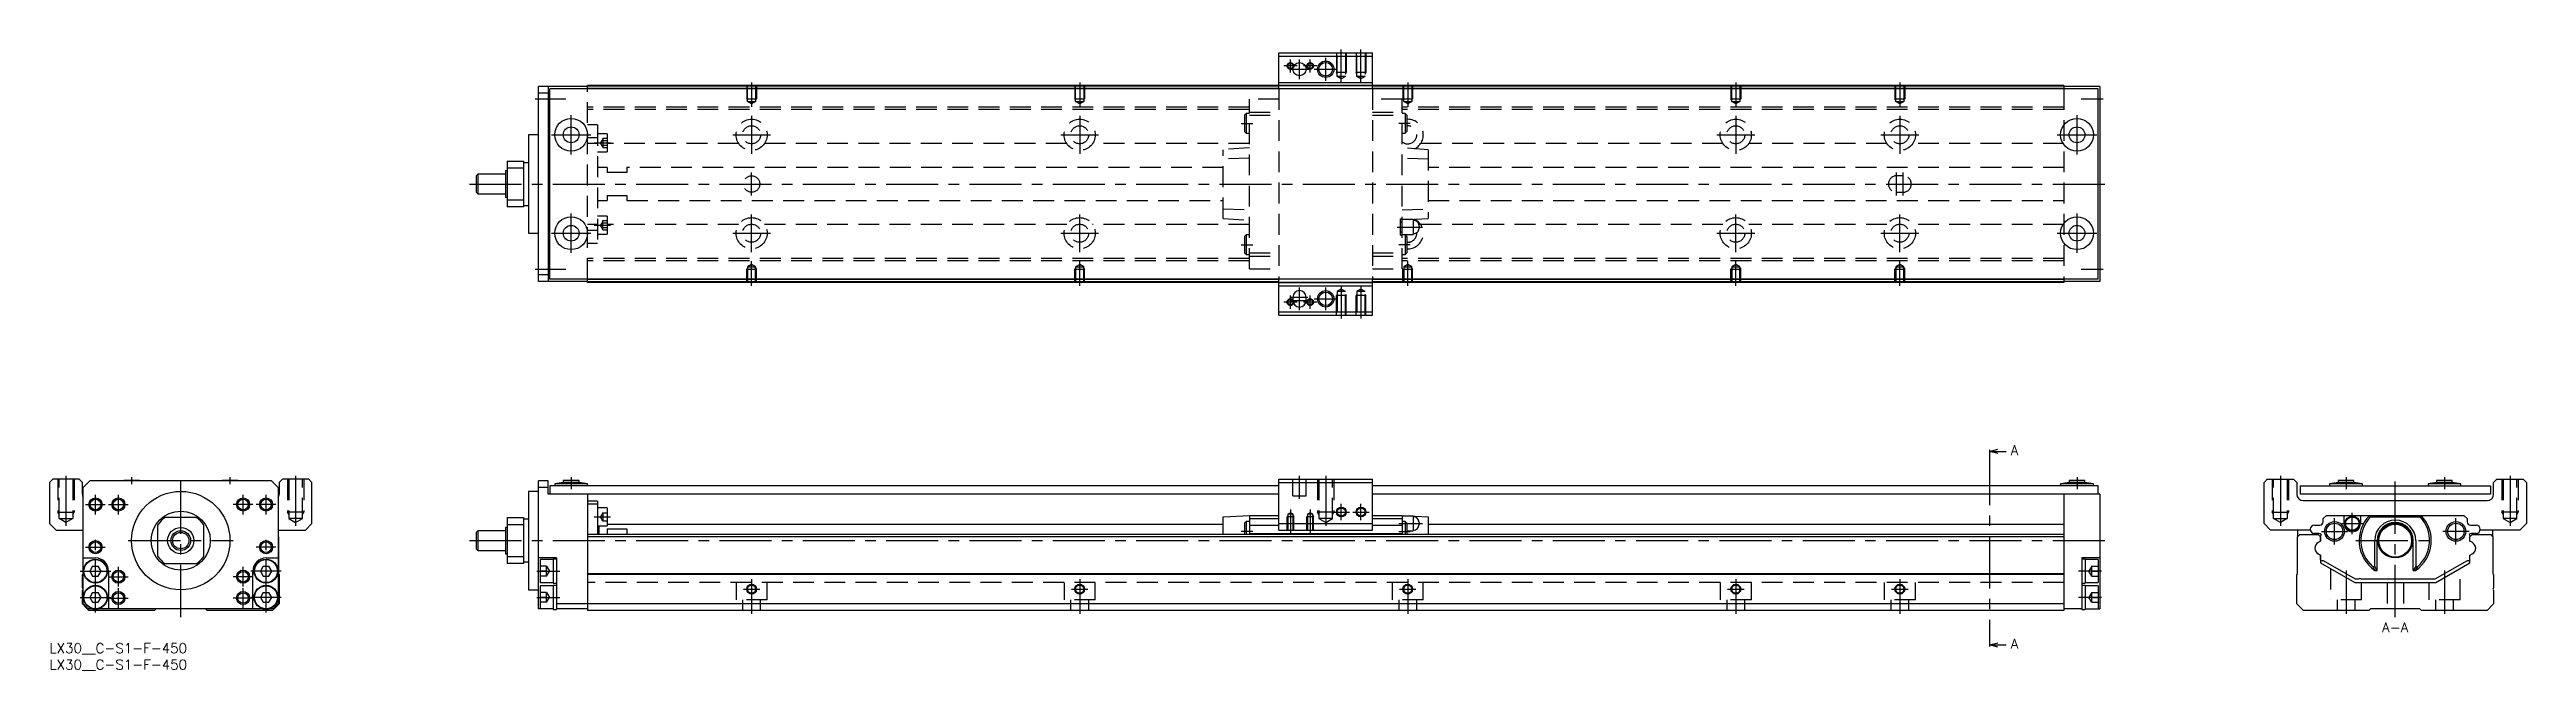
# Model space of a CAD drawing. Extents: x 0 to 755, y -8 to 181.
import ezdxf

# ---------------------------------------------------------------- set-up
doc = ezdxf.new("R2010")
doc.units = 0
doc.header["$LTSCALE"] = 0.5
doc.linetypes.add('CENTER', pattern=[50.8, 31.75, -6.35, 6.35, -6.35])
doc.linetypes.add('DASHED', pattern=[19.05, 12.7, -6.35])
for name, color, linetype in [('MSM_CENTER', 1, 'CENTER'), ('MSM_CONTINUOUS', 7, 'CONTINUOUS'), ('MSM_DASHED', 4, 'DASHED'), ('MSM_NARROW', 5, 'CONTINUOUS'), ('MSM_PART_NUMBER', 7, 'CONTINUOUS')]:
    doc.layers.add(name, color=color, linetype=linetype)
doc.styles.get("Standard").update_dxf_attribs({"font": 'txt.shx', "height": 3, "bigfont": 'bigfont.shx'})

# ---------------------------------------------------------------- blocks, each defined once
blk = doc.blocks.new('*U2')
at = {"layer": 'MSM_PART_NUMBER'}
blk.add_text('LX30__C-S1-F-450', height=3, dxfattribs=at).set_placement((0, -3))
blk = doc.blocks.new('*U3')
at = {"layer": 'MSM_PART_NUMBER'}
blk.add_text('LX30__C-S1-F-450', height=3, dxfattribs=at).set_placement((0, -8))

msp = doc.modelspace()

# ---------------------------------------------------------------- linework, layer by layer
at = {"layer": 'MSM_CENTER'}
for p, q in [((380.25, 176), (376.25, 176)), ((378, 175), (384, 175)), ((378.25, 174), (378.25, 178)), ((381, 172), (381, 178)), ((386.25, 176), (382.25, 176)), ((384.25, 174), (384.25, 178)), ((385.5, 175), (392.5, 175)), ((389, 171.5), (389, 178.5)), ((393.75, 171.09), (393.75, 181)), ((399.75, 171.09), (399.75, 181)), ((214, 171), (214, 163.49)), ((314, 171), (314, 163.49)), ((414, 171), (414, 163.49)), ((514, 171), (514, 163.49)), ((564, 171), (564, 163.49)), ((148, 166), (157.4, 166)), ((159, 149), (159, 161)), ((214, 160.75), (214, 149.25)), ((314, 160.75), (314, 149.25)), ((514, 160.75), (514, 149.25)), ((564, 160.75), (564, 149.25)), ((618, 149), (618, 161)), ((619.25, 166), (626, 166)), ((153, 155), (165, 155)), ((166, 152.55), (171, 152.55)), ((208.25, 155), (219.75, 155)), ((308.25, 155), (319.75, 155)), ((363.25, 158.5), (366.75, 158.5)), ((414.75, 158.5), (411.25, 158.5)), ((508.25, 155), (519.75, 155)), ((558.25, 155), (569.75, 155)), ((612, 155), (624, 155)), ((214, 136.5), (214, 143.5)), ((563, 136.5), (563, 143.5)), ((565, 136.5), (565, 143.5)), ((128, 140), (627, 140)), ((159, 119), (159, 131)), ((214, 119.25), (214, 130.75)), ((314, 119.25), (314, 130.75)), ((514, 119.25), (514, 130.75)), ((564, 119.25), (564, 130.75)), ((618, 119), (618, 131)), ((153, 125), (165, 125)), ((166, 127.44), (171, 127.44)), ((208.25, 125), (219.75, 125)), ((308.25, 125), (319.75, 125)), ((363.25, 121.5), (366.75, 121.5)), ((410.75, 126.9), (418.45, 126.9)), ((414.75, 121.5), (411.25, 121.5)), ((508.25, 125), (519.75, 125)), ((558.25, 125), (569.75, 125)), ((612, 125), (624, 125)), ((148, 114), (157.4, 114)), ((214, 109), (214, 116.51)), ((314, 109), (314, 116.51)), ((414, 109), (414, 116.51)), ((514, 109), (514, 116.51)), ((564, 109), (564, 116.51)), ((619.25, 114), (626, 114)), ((378.25, 102), (378.25, 106)), ((381, 101.5), (381, 108.5)), ((384.25, 102), (384.25, 106)), ((389, 101.5), (389, 108.5)), ((393.75, 108.91), (393.75, 99)), ((399.75, 108.91), (399.75, 99)), ((380.25, 104), (376.25, 104)), ((378.5, 105.5), (383.5, 105.5)), ((378.5, 104.5), (383.5, 104.5)), ((386.25, 104), (382.25, 104)), ((385.5, 105), (392.5, 105)), ((591.37, 58), (591.37, 0)), ((5, 51), (5, 35.81)), ((25, 50.6), (25, 48.5)), ((40, 8), (40, 51.5)), ((55, 50.6), (55, 48.5)), ((75, 51), (75, 35.81)), ((159, 50.6), (159, 47)), ((381, 44), (381, 51)), ((389, 51), (389, 35.81)), ((618, 50.6), (618, 47)), ((680, 51), (680, 35.81)), ((700, 50.6), (700, 47)), ((715, 8), (715, 51.5)), ((730, 50.6), (730, 47)), ((750, 51), (750, 35.81)), ((11, 42.3), (17, 42.3)), ((14, 39.3), (14, 45.3)), ((18, 42.3), (24, 42.3)), ((21, 39.3), (21, 45.3)), ((62, 42.3), (56, 42.3)), ((59, 39.3), (59, 45.3)), ((69, 42.3), (63, 42.3)), ((66, 39.3), (66, 45.3)), ((166, 38.55), (171, 38.55)), ((378.25, 40.76), (378.25, 33.5)), ((384.25, 40.76), (384.25, 33.5)), ((391.25, 40), (396.25, 40)), ((393.75, 37.5), (393.75, 42.5)), ((397.25, 40), (402.25, 40)), ((399.75, 37.5), (399.75, 42.5)), ((696.5, 30.1), (696.5, 38.1)), ((701.9, 33.25), (701.9, 39.75)), ((733.5, 30.1), (733.5, 38.1)), ((14, 9.35), (14, 32.3)), ((24, 31.3), (56, 31.3)), ((66, 9.35), (66, 32.3)), ((128, 31.3), (627, 31.3)), ((366.75, 34.1), (363.25, 34.1)), ((411.25, 36.5), (418.45, 36.5)), ((411.25, 34.1), (414.75, 34.1)), ((692.5, 34.1), (700.5, 34.1)), ((698.65, 36.5), (705.15, 36.5)), ((703, 31.3), (727, 31.3)), ((737.5, 34.1), (729.5, 34.1)), ((11, 29.3), (17, 29.3)), ((21, 17.3), (21, 23.3)), ((59, 17.3), (59, 23.3)), ((69, 29.3), (63, 29.3)), ((9.35, 22), (18.65, 22)), ((18, 20.3), (24, 20.3)), ((21, 10.8), (21, 16.8)), ((62, 20.3), (56, 20.3)), ((59, 10.8), (59, 16.8)), ((70.65, 22), (61.35, 22)), ((148.5, 22), (155.5, 22)), ((211.5, 16.5), (216.5, 16.5)), ((214, 19.5), (214, 9)), ((311.5, 16.5), (316.5, 16.5)), ((314, 19.5), (314, 9)), ((411.5, 16.5), (416.5, 16.5)), ((414, 19.5), (414, 9)), ((511.5, 16.5), (516.5, 16.5)), ((514, 19.5), (514, 9)), ((561.5, 16.5), (566.5, 16.5)), ((564, 19.5), (564, 9)), ((625.5, 22), (618.5, 22)), ((700, 22.18), (700, 9)), ((730, 22.18), (730, 9)), ((9.35, 14), (18.65, 14)), ((18, 13.8), (24, 13.8)), ((62, 13.8), (56, 13.8)), ((70.65, 14), (61.35, 14)), ((148.5, 14), (155.5, 14)), ((625.5, 14), (618.5, 14))]:
    msp.add_line(p, q, dxfattribs=at)
at = {"layer": 'MSM_CONTINUOUS'}
for p, q in [((374.75, 169), (374.75, 180)), ((374.75, 180), (403.25, 180)), ((374.75, 179), (403.25, 179)), ((403.25, 169), (403.25, 180)), ((164, 169.7), (149, 169.7)), ((149, 110.3), (149, 169.7)), ((152, 167.7), (149, 167.7)), ((152, 169.7), (152, 110.3)), ((152.5, 111), (152.5, 169)), ((624.5, 169), (152.5, 169)), ((614, 170), (164, 170)), ((164, 169), (164, 170)), ((374.75, 169.8), (164, 169.8)), ((374.75, 169.1), (164, 169.1)), ((374.75, 171), (403.25, 171)), ((374.75, 170), (403.25, 170)), ((614, 169.8), (403.25, 169.8)), ((614, 169.1), (403.25, 169.1)), ((614, 170), (614, 169)), ((625, 169.7), (614, 169.7)), ((624.5, 111), (624.5, 169)), ((625, 169.7), (625, 110.3)), ((146, 155), (146, 125)), ((149, 155), (146, 155)), ((139, 144), (139, 136)), ((139.5, 144), (139, 144)), ((139.5, 147), (144.5, 147)), ((139.5, 147), (139.5, 133)), ((144.5, 144.82), (139.5, 144.82)), ((144.5, 147), (144.5, 133)), ((146, 146.5), (144.5, 146.5)), ((130.5, 143), (130, 142.5)), ((130, 142.5), (130, 137.5)), ((130, 137.5), (130.5, 137)), ((130.5, 143), (130.5, 137)), ((139, 143), (130.5, 143)), ((130.5, 137), (139, 137)), ((139, 136), (139.5, 136)), ((139.5, 135.18), (144.5, 135.18)), ((144.5, 133), (139.5, 133)), ((144.5, 133.5), (146, 133.5)), ((146, 125), (149, 125)), ((152, 112.3), (149, 112.3)), ((164, 110.3), (149, 110.3)), ((624.5, 111), (152.5, 111)), ((164, 110), (164, 111)), ((374.75, 110.9), (164, 110.9)), ((374.75, 110.2), (164, 110.2)), ((614, 110), (164, 110)), ((374.75, 100), (374.75, 111)), ((374.75, 110), (403.25, 110)), ((374.75, 109), (403.25, 109)), ((403.25, 100), (403.25, 111)), ((614, 110.9), (403.25, 110.9)), ((614, 110.2), (403.25, 110.2)), ((614, 111), (614, 110)), ((625, 110.3), (614, 110.3)), ((374.75, 101), (403.25, 101)), ((374.75, 100), (403.25, 100)), ((379, 105.5), (379, 104.5)), ((383, 104.5), (383, 105.5)), ((591.37, 58.5), (593.87, 59.17)), ((591.37, 59), (591.37, 58)), ((593.87, 57.83), (591.37, 58.5)), ((591.37, 58.5), (596.38, 58.5)), ((1, 50), (0, 49)), ((0, 49), (0, 36.5)), ((9, 50), (1, 50)), ((10, 49), (9, 50)), ((10, 45.5), (10, 49)), ((12.3, 49.5), (10.3, 47.5)), ((10.3, 12), (10.3, 47.5)), ((67.7, 49.5), (12.3, 49.5)), ((22.6, 49.6), (22.6, 49.5)), ((27.4, 49.6), (22.6, 49.6)), ((27.4, 49.5), (27.4, 49.6)), ((52.6, 49.6), (52.6, 49.5)), ((57.4, 49.6), (52.6, 49.6)), ((57.4, 49.5), (57.4, 49.6)), ((69.7, 47.5), (67.7, 49.5)), ((69.7, 47.5), (69.7, 12)), ((71, 50), (70, 49)), ((70, 49), (70, 45.5)), ((79, 50), (71, 50)), ((80, 49), (79, 50)), ((80, 36.5), (80, 49)), ((149, 46.3), (146, 46.3)), ((146, 46.3), (146, 16.3)), ((149, 10.5), (149, 49.5)), ((152, 49.5), (149, 49.5)), ((152, 47.5), (149, 47.5)), ((152, 45.5), (152, 49.5)), ((374.75, 45.5), (152, 45.5)), ((152.5, 48), (152.5, 45.5)), ((374.75, 48), (152.5, 48)), ((156.6, 49), (154, 48.6)), ((154, 48.6), (154, 48)), ((164, 48.6), (154, 48.6)), ((156.6, 49.6), (156.6, 49)), ((161.4, 49.6), (156.6, 49.6)), ((161.4, 49), (156.6, 49)), ((161.4, 49), (161.4, 49.6)), ((164, 48.6), (161.4, 49)), ((164, 48), (164, 48.6)), ((164, 45.5), (164, 10)), ((374.75, 50), (403.25, 50)), ((374.75, 34.5), (374.75, 50)), ((374.75, 49), (403.25, 49)), ((403.25, 34.5), (403.25, 50)), ((624.5, 48), (403.25, 48)), ((625, 45.5), (403.25, 45.5)), ((615.6, 49), (613, 48.6)), ((613, 48.6), (613, 48)), ((623, 48.6), (613, 48.6)), ((614, 45.5), (614, 10)), ((615.6, 49.6), (615.6, 49)), ((620.4, 49.6), (615.6, 49.6)), ((620.4, 49), (615.6, 49)), ((620.4, 49), (620.4, 49.6)), ((623, 48.6), (620.4, 49)), ((623, 48), (623, 48.6)), ((624.5, 45.5), (624.5, 48)), ((625, 45.5), (625, 10.5)), ((675, 49), (676, 50)), ((675, 36.5), (675, 49)), ((676, 50), (684, 50)), ((684, 50), (685, 49)), ((685, 49), (685, 45.5)), ((686, 48), (744, 48)), ((686, 48), (686, 45.5)), ((744, 45.5), (686, 45.5)), ((697.6, 49), (695, 48.6)), ((705, 48.6), (695, 48.6)), ((695, 48.6), (695, 48)), ((702.4, 49.6), (697.6, 49.6)), ((697.6, 49.6), (697.6, 49)), ((702.4, 49), (697.6, 49)), ((702.4, 49), (702.4, 49.6)), ((705, 48.6), (702.4, 49)), ((705, 48), (705, 48.6)), ((727.6, 49), (725, 48.6)), ((735, 48.6), (725, 48.6)), ((725, 48.6), (725, 48)), ((732.4, 49.6), (727.6, 49.6)), ((727.6, 49.6), (727.6, 49)), ((732.4, 49), (727.6, 49)), ((732.4, 49), (732.4, 49.6)), ((735, 48.6), (732.4, 49)), ((735, 48), (735, 48.6)), ((744, 48), (744, 45.5)), ((745, 49), (746, 50)), ((745, 45.5), (745, 49)), ((746, 50), (754, 50)), ((754, 50), (755, 49)), ((755, 49), (755, 36.5)), ((44.82, 38.3), (35.18, 38.3)), ((139.5, 38.3), (144.5, 38.3)), ((139.5, 38.3), (139.5, 24.3)), ((144.5, 38.3), (144.5, 24.3)), ((146, 37.8), (144.5, 37.8)), ((167, 43.3), (164, 43.3)), ((167, 42.45), (164, 42.45)), ((167, 43.3), (167, 33.2)), ((170, 41.3), (167, 41.3)), ((170, 41.3), (170, 35.8)), ((357.75, 38.5), (365.75, 39)), ((357.75, 33.2), (357.75, 38.5)), ((365.75, 39), (374.75, 39)), ((365.75, 39), (365.75, 33.2)), ((365.75, 38), (374.75, 38)), ((403.25, 39), (412.25, 39)), ((403.25, 38), (412.25, 38)), ((412.25, 39), (420.25, 38.5)), ((412.25, 39), (412.25, 33.2)), ((415.7, 38.75), (412.25, 38.75)), ((415.7, 38.75), (415.7, 34.25)), ((420.25, 38.5), (420.25, 33.2)), ((687, 43.5), (743, 43.5)), ((693.05, 38), (694.05, 39)), ((693.05, 37), (693.05, 38)), ((694.05, 39), (735.95, 39)), ((699.4, 36.5), (699.4, 39)), ((704.4, 39), (704.4, 36.5)), ((707.14, 39), (707.4, 38.5)), ((707.4, 38.5), (722.6, 38.5)), ((722.6, 38.5), (722.86, 39)), ((735.95, 39), (736.95, 38)), ((736.95, 38), (736.95, 37)), ((0, 36.5), (2, 34.5)), ((2, 34.5), (10.3, 34.5)), ((10.2, 32.5), (10.3, 32.6)), ((10.2, 21.2), (10.2, 32.5)), ((33, 26.48), (33, 36.12)), ((47, 26.48), (47, 36.12)), ((69.7, 34.5), (78, 34.5)), ((69.7, 32.6), (69.8, 32.5)), ((69.8, 32.5), (69.8, 21.2)), ((78, 34.5), (80, 36.5)), ((130.5, 34.3), (130, 33.8)), ((130, 33.8), (130, 28.8)), ((139, 34.3), (130.5, 34.3)), ((130.5, 34.3), (130.5, 28.3)), ((139.5, 35.3), (139, 35.3)), ((139, 35.3), (139, 27.3)), ((144.5, 36.12), (139.5, 36.12)), ((614, 33.2), (164, 33.2)), ((614, 32.5), (164, 32.5)), ((167, 35.8), (170, 35.8)), ((167.5, 33.2), (167.5, 35.8)), ((170, 36.3), (357.75, 36.3)), ((170, 34.87), (176, 34.87)), ((170, 34.87), (170, 33.2)), ((176, 34.87), (176, 33.2)), ((364.75, 37.1), (364.25, 36.6)), ((364.25, 36.6), (364.25, 33.2)), ((365.75, 37.1), (364.75, 37.1)), ((364.75, 37.1), (364.75, 33.2)), ((365.75, 36), (374.75, 36)), ((365.75, 33.5), (412.25, 33.5)), ((374.75, 36.5), (403.25, 36.5)), ((374.75, 34.5), (403.25, 34.5)), ((403.25, 36), (412.25, 36)), ((413.25, 37.1), (412.25, 37.1)), ((413.75, 36.6), (413.25, 37.1)), ((413.25, 37.1), (413.25, 33.2)), ((413.75, 36.6), (413.75, 33.2)), ((413.75, 34.25), (415.7, 34.25)), ((417.45, 36.8), (417.45, 36.2)), ((420.25, 36.3), (614, 36.3)), ((677, 34.5), (675, 36.5)), ((689.13, 34.5), (677, 34.5)), ((685.2, 32.5), (685.9, 33.2)), ((685.2, 21.2), (685.2, 32.5)), ((685.3, 32.6), (685.3, 34.5)), ((685.9, 33.2), (691.55, 33.2)), ((690.35, 36), (692.05, 36)), ((691.75, 33.5), (690.35, 33.5)), ((692.25, 31.15), (691.5, 30.72)), ((691.55, 33.2), (692.25, 32.5)), ((691.6, 30.78), (692.25, 31.15)), ((692.2, 32.55), (692.2, 32.7)), ((692.25, 32.5), (692.2, 32.55)), ((692.25, 31.15), (692.25, 32.5)), ((692.25, 32.5), (692.25, 31.15)), ((708.74, 23.45), (708.74, 31.3)), ((709.5, 22.2), (709.5, 31.3)), ((720.5, 22.2), (720.5, 31.3)), ((721.26, 31.3), (721.26, 23.45)), ((737.75, 32.5), (738.45, 33.2)), ((737.75, 31.15), (737.75, 32.5)), ((738.4, 30.78), (737.75, 31.15)), ((737.8, 32.7), (737.8, 32.55)), ((737.95, 36), (739.65, 36)), ((739.65, 33.5), (738.25, 33.5)), ((738.4, 30.78), (738.49, 30.73)), ((738.45, 33.2), (744.1, 33.2)), ((753, 34.5), (740.87, 34.5)), ((744.1, 33.2), (744.8, 32.5)), ((744.7, 32.6), (744.7, 34.5)), ((744.8, 32.5), (744.8, 21.2)), ((755, 36.5), (753, 34.5)), ((10.3, 26), (14, 26)), ((13.13, 23.5), (12.27, 22)), ((13.13, 23.5), (14.87, 23.5)), ((15.73, 22), (14.87, 23.5)), ((35.18, 24.3), (44.82, 24.3)), ((65.13, 23.5), (64.27, 22)), ((65.13, 23.5), (66.87, 23.5)), ((66, 26), (69.7, 26)), ((67.73, 22), (66.87, 23.5)), ((130, 28.8), (130.5, 28.3)), ((130.5, 28.3), (139, 28.3)), ((139, 27.3), (139.5, 27.3)), ((139.5, 26.48), (144.5, 26.48)), ((144.5, 24.3), (139.5, 24.3)), ((144.5, 24.8), (146, 24.8)), ((154.5, 26), (149, 26)), ((153.5, 25.5), (149.5, 25.5)), ((149.5, 25.5), (149.5, 18.5)), ((154.5, 25.65), (153.5, 25.65)), ((153.5, 25.65), (153.5, 18.35)), ((154.5, 26), (154.5, 10.35)), ((625, 26), (619.5, 26)), ((619.5, 26), (619.5, 10.35)), ((620.5, 25.65), (619.5, 25.65)), ((620.5, 25.65), (620.5, 18.35)), ((624.5, 25.5), (620.5, 25.5)), ((624.5, 25.5), (624.5, 18.5)), ((692.25, 26.85), (691.5, 27.28)), ((691.6, 27.22), (692.25, 26.85)), ((692.25, 25.45), (692.25, 26.85)), ((692.25, 26.85), (692.25, 24.5)), ((692.25, 24.5), (702.64, 18.5)), ((693.1, 25.16), (692.7, 25.16)), ((702.91, 19.5), (693.1, 25.16)), ((708.07, 23.45), (708.74, 23.45)), ((709.5, 22.2), (708.74, 23.45)), ((721.26, 23.45), (720.5, 22.2)), ((721.26, 23.45), (721.93, 23.45)), ((736.9, 25.16), (727.09, 19.5)), ((727.36, 18.5), (737.75, 24.5)), ((737.3, 25.16), (736.9, 25.16)), ((737.75, 26.85), (738.5, 27.28)), ((737.75, 24.5), (737.75, 26.85)), ((10, 21), (10.2, 21.2)), ((10, 16.9), (10, 21)), ((10, 12), (10, 16.1)), ((12.27, 22), (13.13, 20.5)), ((13.13, 15.5), (12.27, 14)), ((13.13, 20.5), (14.87, 20.5)), ((13.13, 15.5), (14.87, 15.5)), ((14.87, 20.5), (15.73, 22)), ((15.73, 14), (14.87, 15.5)), ((18, 22), (18, 10.5)), ((62, 10.5), (62, 22)), ((64.27, 22), (65.13, 20.5)), ((65.13, 15.5), (64.27, 14)), ((65.13, 20.5), (66.87, 20.5)), ((65.13, 15.5), (66.87, 15.5)), ((66.87, 20.5), (67.73, 22)), ((67.73, 14), (66.87, 15.5)), ((69.8, 21.2), (70, 21)), ((70, 21), (70, 12)), ((146, 16.3), (149, 16.3)), ((149.5, 18.5), (153.5, 18.5)), ((153.5, 17.5), (149.5, 17.5)), ((149.5, 17.5), (149.5, 10.5)), ((153.5, 18.35), (154.5, 18.35)), ((154.5, 17.65), (153.5, 17.65)), ((153.5, 17.65), (153.5, 10.35)), ((614, 21.2), (164, 21.2)), ((614, 21), (164, 21)), ((619.5, 18.35), (620.5, 18.35)), ((620.5, 17.65), (619.5, 17.65)), ((620.5, 18.5), (624.5, 18.5)), ((620.5, 17.65), (620.5, 10.35)), ((624.5, 17.5), (620.5, 17.5)), ((624.5, 17.5), (624.5, 10.5)), ((685, 21), (685.2, 21.2)), ((685, 12), (685, 21)), ((702.64, 18.5), (727.36, 18.5)), ((703.85, 19.5), (702.91, 19.5)), ((727.09, 19.5), (704.65, 19.5)), ((708.82, 22.2), (709.5, 22.2)), ((720.5, 22.2), (721.18, 22.2)), ((744.8, 21.2), (745, 21)), ((745, 21), (745, 16.9)), ((745, 16.1), (745, 12)), ((12, 10), (10, 12)), ((11.8, 10.5), (10.3, 12)), ((12.96, 10.5), (11.8, 10.5)), ((32, 10), (12, 10)), ((12.27, 14), (13.13, 12.5)), ((13.13, 12.5), (14.87, 12.5)), ((14.87, 12.5), (15.73, 14)), ((64.96, 10.5), (15.04, 10.5)), ((32.5, 10.5), (32, 10)), ((48, 10), (47.5, 10.5)), ((68, 10), (48, 10)), ((64.27, 14), (65.13, 12.5)), ((65.13, 12.5), (66.87, 12.5)), ((66.87, 12.5), (67.73, 14)), ((68.2, 10.5), (67.04, 10.5)), ((70, 12), (68, 10)), ((69.7, 12), (68.2, 10.5)), ((153.5, 10.5), (149, 10.5)), ((153.5, 10.35), (154.5, 10.35)), ((614, 12), (154.5, 12)), ((164, 10.5), (154.5, 10.5)), ((614, 10), (164, 10)), ((619.5, 10.5), (614, 10.5)), ((619.5, 10.35), (620.5, 10.35)), ((620.5, 10.5), (625, 10.5)), ((687, 10), (685, 12)), ((707, 10), (687, 10)), ((707.5, 10.5), (707, 10)), ((722.5, 10.5), (707.5, 10.5)), ((723, 10), (722.5, 10.5)), ((743, 10), (723, 10)), ((745, 12), (743, 10)), ((591.37, -0.5), (593.87, 0.17)), ((591.37, 0), (591.37, -1)), ((593.87, -1.17), (591.37, -0.5)), ((591.37, -0.5), (596.38, -0.5))]:
    msp.add_line(p, q, dxfattribs=at)
for centre, radius in [((381, 175), 2), ((389, 175), 2.07), ((159, 155), 5), ((618, 155), 5), ((159, 155), 2.4), ((618, 155), 2.4), ((159, 125), 5), ((618, 125), 5), ((159, 125), 2.4), ((618, 125), 2.4), ((389, 105), 2.07), ((40, 31.3), 15), ((14, 42.3), 1.62), ((21, 42.3), 1.62), ((40, 31.3), 9), ((59, 42.3), 1.62), ((66, 42.3), 1.62), ((393.75, 40), 1.23), ((399.75, 40), 1.23), ((701.9, 36.5), 2.25), ((701.9, 36.5), 2.05), ((14, 29.3), 1.62), ((40, 31.3), 4), ((40, 31.3), 3), ((40, 31.3), 2.5), ((66, 29.3), 1.62), ((696.5, 34.1), 3), ((696.5, 34.1), 2.5), ((715, 31.3), 5.3), ((715, 31.3), 5), ((733.5, 34.1), 3), ((733.5, 34.1), 2.5), ((14, 22), 3.65), ((14, 22), 3.5), ((66, 22), 3.65), ((66, 22), 3.5), ((14, 14), 3.65), ((14, 14), 3.5), ((21, 20.3), 1.62), ((21, 13.8), 1.62), ((59, 20.3), 1.62), ((59, 13.8), 1.62), ((66, 14), 3.65), ((66, 14), 3.5), ((214, 16.5), 1.23), ((314, 16.5), 1.23), ((414, 16.5), 1.23), ((514, 16.5), 1.23), ((564, 16.5), 1.23)]:
    msp.add_circle(centre, radius, dxfattribs=at)
for centre, radius, start, end in [((381, 105.5), 2, 0, 180), ((381, 104.5), 2, 180, 0), ((12, 45.5), 2, 180, 211.78833), ((68, 45.5), 2, 328.21167, 0), ((687, 45.5), 2, 180, 270), ((743, 45.5), 2, 270, 0), ((40, 31.3), 8.5, 124.56032, 145.43968), ((40, 31.3), 8.5, 34.56032, 55.43968), ((415.7, 36.8), 1.75, 0, 90), ((715, 31.3), 11, 135.573, 235.81959), ((715, 31.3), 10.47, 136.57129, 228.55525), ((715, 31.3), 11, 304.18041, 44.427), ((715, 31.3), 10.47, 311.44475, 43.42871), ((415.7, 36.2), 1.75, 270, 0), ((690.35, 34.75), 1.25, 90, 270), ((692.65, 28.85), 2.2, 121.45533, 176.01903), ((692.65, 28.85), 2.2, 121.38869, 134.53306), ((691.75, 32.5), 1, 41.23398, 90), ((692.05, 37), 1, 270, 0), ((692.7, 32.7), 0.5, 113.32535, 180), ((701.9, 36.5), 2.5, 180, 0), ((715, 31.3), 6.26, 0, 180), ((715, 31.3), 5.5, 0, 180), ((737.95, 37), 1, 180, 270), ((738.25, 32.5), 1, 90, 138.76602), ((737.3, 32.7), 0.5, 0, 66.67465), ((737.35, 28.85), 2.2, 3.98097, 61.45517), ((739.65, 34.75), 1.25, 270, 90), ((14, 22), 4, 0, 90), ((40, 31.3), 8.5, 214.56032, 235.43968), ((40, 31.3), 8.5, 304.56032, 325.43968), ((66, 22), 4, 90, 180), ((692.65, 29.15), 2.2, 183.98097, 238.54467), ((692.65, 29.15), 2.2, 183.98097, 241.45517), ((692.7, 25.66), 0.5, 205.84193, 270), ((716, 27.35), 8.83, 206.14749, 215.62533), ((714, 27.35), 8.84, 324.37545, 333.85173), ((737.3, 25.66), 0.5, 270, 334.15807), ((737.35, 29.15), 2.2, 301.45533, 356.01903), ((9.7, 16.5), 0.5, 306.8699, 53.1301), ((704.25, 19.2), 0.5, 36.8699, 143.1301), ((745.3, 16.5), 0.5, 126.8699, 233.1301), ((12.3, 12.5), 2, 216.8699, 233.1301), ((67.7, 12.5), 2, 306.8699, 323.1301)]:
    msp.add_arc(centre, radius, start, end, dxfattribs=at)
at = {"layer": 'MSM_DASHED'}
for p, q in [((392.25, 180), (392.25, 174)), ((395.25, 174), (392.25, 174)), ((392.52, 173.53), (392.25, 174)), ((392.52, 172.8), (392.52, 180)), ((394.98, 180), (394.98, 172.8)), ((394.98, 173.53), (395.25, 174)), ((395.25, 180), (395.25, 174)), ((398.25, 180), (398.25, 174)), ((401.25, 174), (398.25, 174)), ((398.52, 173.53), (398.25, 174)), ((398.52, 172.8), (398.52, 180)), ((400.98, 180), (400.98, 172.8)), ((400.98, 173.53), (401.25, 174)), ((401.25, 180), (401.25, 174)), ((164, 111), (164, 169)), ((212.5, 170), (212.5, 166)), ((212.77, 165.2), (212.77, 170)), ((215.23, 170), (215.23, 165.2)), ((215.5, 170), (215.5, 166)), ((312.5, 170), (312.5, 166)), ((312.77, 165.2), (312.77, 170)), ((315.23, 170), (315.23, 165.2)), ((315.5, 170), (315.5, 166)), ((374.75, 169), (374.75, 111)), ((394.98, 172.8), (392.52, 172.8)), ((393.75, 172.09), (392.52, 172.8)), ((394.98, 172.8), (393.75, 172.09)), ((400.98, 172.8), (398.52, 172.8)), ((399.75, 172.09), (398.52, 172.8)), ((400.98, 172.8), (399.75, 172.09)), ((403.25, 169), (403.25, 111)), ((412.5, 170), (412.5, 166)), ((412.77, 165.2), (412.77, 170)), ((415.23, 170), (415.23, 165.2)), ((415.5, 170), (415.5, 166)), ((512.5, 170), (512.5, 166)), ((512.77, 165.2), (512.77, 170)), ((515.23, 170), (515.23, 165.2)), ((515.5, 170), (515.5, 166)), ((562.5, 170), (562.5, 166)), ((562.77, 165.2), (562.77, 170)), ((565.23, 170), (565.23, 165.2)), ((565.5, 170), (565.5, 166)), ((614, 169), (614, 111)), ((365.75, 163.45), (164, 163.45)), ((365.75, 162.75), (164, 162.75)), ((212.77, 165.53), (212.5, 166)), ((212.5, 166), (215.5, 166)), ((212.77, 165.2), (215.23, 165.2)), ((214, 164.49), (212.77, 165.2)), ((215.23, 165.2), (214, 164.49)), ((215.23, 165.53), (215.5, 166)), ((312.77, 165.53), (312.5, 166)), ((312.5, 166), (315.5, 166)), ((312.77, 165.2), (315.23, 165.2)), ((314, 164.49), (312.77, 165.2)), ((315.23, 165.2), (314, 164.49)), ((315.23, 165.53), (315.5, 166)), ((364.75, 161.5), (364.25, 161)), ((364.25, 161), (364.25, 156)), ((364.75, 161.5), (364.75, 155.5)), ((365.75, 161.5), (364.75, 161.5)), ((374.75, 165.9), (365.75, 165.9)), ((365.75, 114.1), (365.75, 165.9)), ((365.75, 161.95), (374.75, 161.95)), ((365.75, 160.95), (374.75, 160.95)), ((412.25, 165.9), (403.25, 165.9)), ((403.25, 161.95), (412.25, 161.95)), ((403.25, 160.95), (412.25, 160.95)), ((412.25, 114.1), (412.25, 165.9)), ((614, 163.45), (412.25, 163.45)), ((614, 162.75), (412.25, 162.75)), ((413.25, 161.5), (412.25, 161.5)), ((412.5, 166), (415.5, 166)), ((412.56, 165.9), (412.5, 166)), ((412.77, 165.53), (412.75, 165.57)), ((412.77, 165.2), (415.23, 165.2)), ((414, 164.49), (412.77, 165.2)), ((413.25, 161.5), (413.25, 155.5)), ((413.75, 161), (413.25, 161.5)), ((413.75, 161), (413.75, 156)), ((415.23, 165.2), (414, 164.49)), ((415.23, 165.53), (415.5, 166)), ((512.77, 165.53), (512.5, 166)), ((512.5, 166), (515.5, 166)), ((512.77, 165.2), (515.23, 165.2)), ((514, 164.49), (512.77, 165.2)), ((515.23, 165.2), (514, 164.49)), ((515.23, 165.53), (515.5, 166)), ((562.77, 165.53), (562.5, 166)), ((562.5, 166), (565.5, 166)), ((562.77, 165.2), (565.23, 165.2)), ((564, 164.49), (562.77, 165.2)), ((565.23, 165.2), (564, 164.49)), ((565.23, 165.53), (565.5, 166)), ((167, 158), (164, 158)), ((167, 154.13), (164, 154.13)), ((167, 152.38), (164, 152.38)), ((167, 158), (167, 122)), ((170, 155.3), (167, 155.3)), ((168.7, 153.8), (167.98, 152.55)), ((168.7, 151.3), (167.98, 152.55)), ((168.7, 154), (170, 154)), ((168.7, 154), (168.7, 151.11)), ((168.7, 153.28), (170, 153.28)), ((168.7, 151.83), (170, 151.83)), ((168.7, 151.11), (170, 151.11)), ((170, 155.3), (170, 149.8)), ((210.05, 152.36), (170, 152.36)), ((310.05, 152.36), (217.95, 152.36)), ((365.75, 152.36), (317.95, 152.36)), ((364.25, 156), (364.75, 155.5)), ((364.75, 155.5), (365.75, 155.5)), ((412.25, 155.5), (413.25, 155.5)), ((413.25, 155.5), (413.75, 156)), ((510.05, 152.36), (417.95, 152.36)), ((560.05, 152.36), (517.95, 152.36)), ((614, 152.36), (567.95, 152.36)), ((167, 149.8), (170, 149.8)), ((170, 145), (167, 145)), ((170, 145), (170, 143.5)), ((176, 143.5), (170, 143.5)), ((176, 145), (176, 143.5)), ((357.75, 145), (176, 145)), ((365.75, 151), (357.75, 150.47)), ((357.75, 129.53), (357.75, 150.47)), ((365.75, 147.86), (357.75, 147.6)), ((420.25, 150.47), (412.25, 151)), ((420.25, 147.6), (412.25, 147.86)), ((420.25, 150.47), (420.25, 129.53)), ((614, 145), (420.25, 145)), ((170, 136.5), (176, 136.5)), ((170, 136.5), (170, 135)), ((176, 136.5), (176, 135)), ((565, 142.5), (563, 142.5)), ((563, 137.5), (565, 137.5)), ((167, 135), (170, 135)), ((170, 130.19), (167, 130.19)), ((168.7, 128.69), (167.98, 127.44)), ((168.7, 128.89), (170, 128.89)), ((168.7, 126), (168.7, 128.89)), ((170, 130.19), (170, 124.69)), ((176, 135), (357.75, 135)), ((357.75, 132.4), (365.75, 132.14)), ((357.75, 129.53), (365.75, 129)), ((411.75, 129.4), (412.25, 129.4)), ((411.75, 124.4), (411.75, 129.4)), ((412.25, 128.4), (411.75, 128.4)), ((412.25, 132.14), (420.25, 132.4)), ((415.7, 129.15), (412.25, 129.15)), ((414.51, 129.15), (420.25, 129.53)), ((415.7, 129.15), (415.7, 124.65)), ((420.25, 135), (614, 135)), ((167, 127.62), (164, 127.62)), ((167, 125.87), (164, 125.87)), ((164, 122), (167, 122)), ((167, 124.69), (170, 124.69)), ((168.7, 126.19), (167.98, 127.44)), ((168.7, 128.17), (170, 128.17)), ((168.7, 126.72), (170, 126.72)), ((168.7, 126), (170, 126)), ((210.05, 127.64), (170, 127.64)), ((310.05, 127.64), (217.95, 127.64)), ((365.75, 127.64), (317.95, 127.64)), ((364.75, 124.5), (364.25, 124)), ((364.25, 124), (364.25, 119)), ((364.75, 124.5), (364.75, 118.5)), ((365.75, 124.5), (364.75, 124.5)), ((411.75, 125.4), (412.25, 125.4)), ((411.75, 124.4), (412.25, 124.4)), ((412.25, 124.65), (415.7, 124.65)), ((413.25, 124.5), (412.25, 124.5)), ((413.75, 124), (413.25, 124.5)), ((413.25, 124.5), (413.25, 118.5)), ((413.75, 124), (413.75, 119)), ((417.45, 127.2), (417.45, 126.6)), ((510.05, 127.64), (417.95, 127.64)), ((560.05, 127.64), (517.95, 127.64)), ((614, 127.64), (567.95, 127.64)), ((365.75, 117.25), (164, 117.25)), ((365.75, 116.55), (164, 116.55)), ((212.77, 114.47), (212.5, 114)), ((212.5, 110), (212.5, 114)), ((212.5, 114), (215.5, 114)), ((214, 115.51), (212.77, 114.8)), ((212.77, 114.8), (212.77, 110)), ((212.77, 114.8), (215.23, 114.8)), ((215.23, 114.8), (214, 115.51)), ((215.23, 110), (215.23, 114.8)), ((215.23, 114.47), (215.5, 114)), ((215.5, 110), (215.5, 114)), ((312.77, 114.47), (312.5, 114)), ((312.5, 110), (312.5, 114)), ((312.5, 114), (315.5, 114)), ((314, 115.51), (312.77, 114.8)), ((312.77, 114.8), (312.77, 110)), ((312.77, 114.8), (315.23, 114.8)), ((315.23, 114.8), (314, 115.51)), ((315.23, 110), (315.23, 114.8)), ((315.23, 114.47), (315.5, 114)), ((315.5, 110), (315.5, 114)), ((364.25, 119), (364.75, 118.5)), ((364.75, 118.5), (365.75, 118.5)), ((365.75, 119.05), (374.75, 119.05)), ((365.75, 118.05), (374.75, 118.05)), ((365.75, 114.1), (374.75, 114.1)), ((403.25, 119.05), (412.25, 119.05)), ((403.25, 118.05), (412.25, 118.05)), ((403.25, 114.1), (412.25, 114.1)), ((412.25, 118.5), (413.25, 118.5)), ((614, 117.25), (412.25, 117.25)), ((614, 116.55), (412.25, 116.55)), ((412.56, 114.1), (412.5, 114)), ((412.5, 110), (412.5, 114)), ((412.5, 114), (415.5, 114)), ((412.77, 114.47), (412.75, 114.43)), ((414, 115.51), (412.77, 114.8)), ((412.77, 114.8), (412.77, 110)), ((412.77, 114.8), (415.23, 114.8)), ((413.25, 118.5), (413.75, 119)), ((415.23, 114.8), (414, 115.51)), ((415.23, 110), (415.23, 114.8)), ((415.23, 114.47), (415.5, 114)), ((415.5, 110), (415.5, 114)), ((512.77, 114.47), (512.5, 114)), ((512.5, 110), (512.5, 114)), ((512.5, 114), (515.5, 114)), ((514, 115.51), (512.77, 114.8)), ((512.77, 114.8), (512.77, 110)), ((512.77, 114.8), (515.23, 114.8)), ((515.23, 114.8), (514, 115.51)), ((515.23, 110), (515.23, 114.8)), ((515.23, 114.47), (515.5, 114)), ((515.5, 110), (515.5, 114)), ((562.77, 114.47), (562.5, 114)), ((562.5, 110), (562.5, 114)), ((562.5, 114), (565.5, 114)), ((564, 115.51), (562.77, 114.8)), ((562.77, 114.8), (562.77, 110)), ((562.77, 114.8), (565.23, 114.8)), ((565.23, 114.8), (564, 115.51)), ((565.23, 110), (565.23, 114.8)), ((565.23, 114.47), (565.5, 114)), ((565.5, 110), (565.5, 114)), ((392.52, 106.47), (392.25, 106)), ((395.25, 106), (392.25, 106)), ((392.25, 100), (392.25, 106)), ((393.75, 107.91), (392.52, 107.2)), ((392.52, 107.2), (392.52, 100)), ((394.98, 107.2), (392.52, 107.2)), ((394.98, 107.2), (393.75, 107.91)), ((394.98, 100), (394.98, 107.2)), ((394.98, 106.47), (395.25, 106)), ((395.25, 100), (395.25, 106)), ((398.52, 106.47), (398.25, 106)), ((401.25, 106), (398.25, 106)), ((398.25, 100), (398.25, 106)), ((399.75, 107.91), (398.52, 107.2)), ((398.52, 107.2), (398.52, 100)), ((400.98, 107.2), (398.52, 107.2)), ((400.98, 107.2), (399.75, 107.91)), ((400.98, 100), (400.98, 107.2)), ((400.98, 106.47), (401.25, 106)), ((401.25, 100), (401.25, 106)), ((2.5, 50), (2.5, 40)), ((2.93, 38), (2.93, 50)), ((7.07, 50), (7.07, 38)), ((7.5, 50), (7.5, 40)), ((72.5, 50), (72.5, 40)), ((72.93, 50), (72.93, 38)), ((77.07, 38), (77.07, 50)), ((77.5, 50), (77.5, 40)), ((379, 45), (379, 50)), ((383, 45), (383, 50)), ((386.5, 50), (386.5, 40)), ((386.93, 50), (386.93, 38)), ((391.07, 38), (391.07, 50)), ((391.5, 50), (391.5, 40)), ((677.5, 50), (677.5, 40)), ((677.93, 38), (677.93, 50)), ((682.07, 50), (682.07, 38)), ((682.5, 50), (682.5, 40)), ((747.5, 50), (747.5, 40)), ((747.93, 50), (747.93, 38)), ((752.07, 38), (752.07, 50)), ((752.5, 50), (752.5, 40)), ((2.5, 40), (7.5, 40)), ((2.93, 39.25), (2.5, 40)), ((5, 36.81), (2.93, 38)), ((2.93, 38), (7.07, 38)), ((7.07, 38), (5, 36.81)), ((7.07, 39.25), (7.5, 40)), ((77.5, 40), (72.5, 40)), ((72.93, 39.25), (72.5, 40)), ((72.93, 38), (75, 36.81)), ((77.07, 38), (72.93, 38)), ((75, 36.81), (77.07, 38)), ((77.07, 39.25), (77.5, 40)), ((168.7, 39.8), (167.98, 38.55)), ((168.7, 37.3), (167.98, 38.55)), ((168.7, 39.8), (170, 39.8)), ((168.7, 39.8), (168.7, 37.3)), ((168.7, 38.55), (170, 38.55)), ((377.47, 38.87), (377.25, 38.5)), ((379.25, 38.5), (377.25, 38.5)), ((377.25, 34.5), (377.25, 38.5)), ((378.25, 39.76), (377.47, 39.31)), ((379.03, 39.31), (377.47, 39.31)), ((377.47, 39.31), (377.47, 34.5)), ((379.03, 39.31), (378.25, 39.76)), ((379, 45), (383, 45)), ((379.03, 34.5), (379.03, 39.31)), ((379.03, 38.87), (379.25, 38.5)), ((379.25, 34.5), (379.25, 38.5)), ((383.47, 38.87), (383.25, 38.5)), ((385.25, 38.5), (383.25, 38.5)), ((383.25, 34.5), (383.25, 38.5)), ((384.25, 39.76), (383.47, 39.31)), ((385.03, 39.31), (383.47, 39.31)), ((383.47, 39.31), (383.47, 34.5)), ((385.03, 39.31), (384.25, 39.76)), ((385.03, 34.5), (385.03, 39.31)), ((385.03, 38.87), (385.25, 38.5)), ((385.25, 34.5), (385.25, 38.5)), ((391.5, 40), (386.5, 40)), ((386.93, 39.25), (386.5, 40)), ((391.07, 38), (386.93, 38)), ((386.93, 38), (389, 36.81)), ((389, 36.81), (391.07, 38)), ((391.07, 39.25), (391.5, 40)), ((677.5, 40), (682.5, 40)), ((677.93, 39.25), (677.5, 40)), ((680, 36.81), (677.93, 38)), ((677.93, 38), (682.07, 38)), ((682.07, 38), (680, 36.81)), ((682.07, 39.25), (682.5, 40)), ((752.5, 40), (747.5, 40)), ((747.93, 39.25), (747.5, 40)), ((747.93, 38), (750, 36.81)), ((752.07, 38), (747.93, 38)), ((750, 36.81), (752.07, 38)), ((752.07, 39.25), (752.5, 40)), ((168.7, 37.3), (170, 37.3)), ((151.5, 23.5), (149.5, 23.5)), ((151.5, 20.5), (151.5, 23.5)), ((151.5, 23.5), (152.37, 22)), ((622.5, 23.5), (621.63, 22)), ((622.5, 20.5), (622.5, 23.5)), ((622.5, 23.5), (624.5, 23.5)), ((695.25, 22.77), (695.25, 13.2)), ((734.75, 13.2), (734.75, 22.77)), ((151.5, 22), (149.5, 22)), ((151.5, 20.5), (149.5, 20.5)), ((151.5, 15.5), (149.5, 15.5)), ((151.5, 20.5), (152.37, 22)), ((151.5, 12.5), (151.5, 15.5)), ((151.5, 15.5), (152.37, 14)), ((614, 18.5), (164, 18.5)), ((209.25, 18.5), (209.25, 13.2)), ((218.75, 13.2), (218.75, 18.5)), ((309.25, 18.5), (309.25, 13.2)), ((318.75, 13.2), (318.75, 18.5)), ((409.25, 18.5), (409.25, 13.2)), ((418.75, 13.2), (418.75, 18.5)), ((509.25, 18.5), (509.25, 13.2)), ((518.75, 13.2), (518.75, 18.5)), ((559.25, 18.5), (559.25, 13.2)), ((568.75, 13.2), (568.75, 18.5)), ((622.5, 20.5), (621.63, 22)), ((622.5, 15.5), (621.63, 14)), ((622.5, 22), (624.5, 22)), ((622.5, 20.5), (624.5, 20.5)), ((622.5, 12.5), (622.5, 15.5)), ((622.5, 15.5), (624.5, 15.5)), ((704.75, 13.2), (704.75, 18.5)), ((712.5, 18.5), (712.5, 10.5)), ((717.5, 18.5), (717.5, 10.5)), ((725.25, 18.5), (725.25, 13.2)), ((151.5, 14), (149.5, 14)), ((151.5, 12.5), (149.5, 12.5)), ((151.5, 12.5), (152.37, 14)), ((218.75, 13.2), (209.25, 13.2)), ((211.25, 13.2), (211.25, 10)), ((216.75, 10), (216.75, 13.2)), ((318.75, 13.2), (309.25, 13.2)), ((311.25, 13.2), (311.25, 10)), ((316.75, 10), (316.75, 13.2)), ((418.75, 13.2), (409.25, 13.2)), ((411.25, 13.2), (411.25, 10)), ((416.75, 10), (416.75, 13.2)), ((518.75, 13.2), (509.25, 13.2)), ((511.25, 13.2), (511.25, 10)), ((516.75, 10), (516.75, 13.2)), ((568.75, 13.2), (559.25, 13.2)), ((561.25, 13.2), (561.25, 10)), ((566.75, 10), (566.75, 13.2)), ((622.5, 12.5), (621.63, 14)), ((622.5, 14), (624.5, 14)), ((622.5, 12.5), (624.5, 12.5)), ((704.75, 13.2), (695.25, 13.2)), ((697.25, 13.2), (697.25, 10)), ((702.75, 10), (702.75, 13.2)), ((734.75, 13.2), (725.25, 13.2)), ((727.25, 13.2), (727.25, 10)), ((732.75, 10), (732.75, 13.2))]:
    msp.add_line(p, q, dxfattribs=at)
for centre, radius in [((378.25, 176), 1), ((378.25, 176), 0.784), ((384.25, 176), 1), ((384.25, 176), 0.784), ((214, 155), 4.75), ((314, 155), 4.75), ((514, 155), 4.75), ((564, 155), 4.75), ((214, 155), 2.75), ((314, 155), 2.75), ((514, 155), 2.75), ((564, 155), 2.75), ((214, 140), 2.5), ((214, 125), 4.75), ((314, 125), 4.75), ((514, 125), 4.75), ((564, 125), 4.75), ((214, 125), 2.75), ((314, 125), 2.75), ((514, 125), 2.75), ((564, 125), 2.75), ((378.25, 104), 1), ((378.25, 104), 0.784), ((384.25, 104), 1), ((384.25, 104), 0.784)]:
    msp.add_circle(centre, radius, dxfattribs=at)
for centre, radius, start, end in [((414, 155), 4.75, 296.35489, 93.01696), ((414, 155), 2.75, 230.4788, 95.21591), ((563, 140), 2.5, 90, 270), ((565, 140), 2.5, 270, 90), ((414, 125), 4.75, 266.98304, 63.64511), ((415.7, 127.2), 1.75, 0, 90), ((414, 125), 2.75, 264.78409, 4.06293), ((415.7, 126.6), 1.75, 270, 0)]:
    msp.add_arc(centre, radius, start, end, dxfattribs=at)
at = {"layer": 'MSM_NARROW'}
for centre, radius in [((389, 175), 2.5), ((389, 105), 2.5), ((14, 42.3), 2), ((21, 42.3), 2), ((59, 42.3), 2), ((66, 42.3), 2), ((393.75, 40), 1.5), ((399.75, 40), 1.5), ((14, 29.3), 2), ((66, 29.3), 2), ((21, 20.3), 2), ((21, 13.8), 2), ((59, 20.3), 2), ((59, 13.8), 2), ((214, 16.5), 1.5), ((314, 16.5), 1.5), ((414, 16.5), 1.5), ((514, 16.5), 1.5), ((564, 16.5), 1.5)]:
    msp.add_circle(centre, radius, dxfattribs=at)

# ---------------------------------------------------------------- block references
at = {"layer": 'MSM_CONTINUOUS'}
for name in ['*U2', '*U3']:
    msp.add_blockref(name, (0, 0), dxfattribs=at)

# ---------------------------------------------------------------- texts
at = {"layer": 'MSM_PART_NUMBER'}
for s, p in [('A', (597.79, 57.37)), ('A', (597.79, -1.63)), ('A-A', (711.01, 3.36))]:
    msp.add_text(s, height=3, dxfattribs=at).set_placement(p)

doc.saveas('drawing.dxf')
